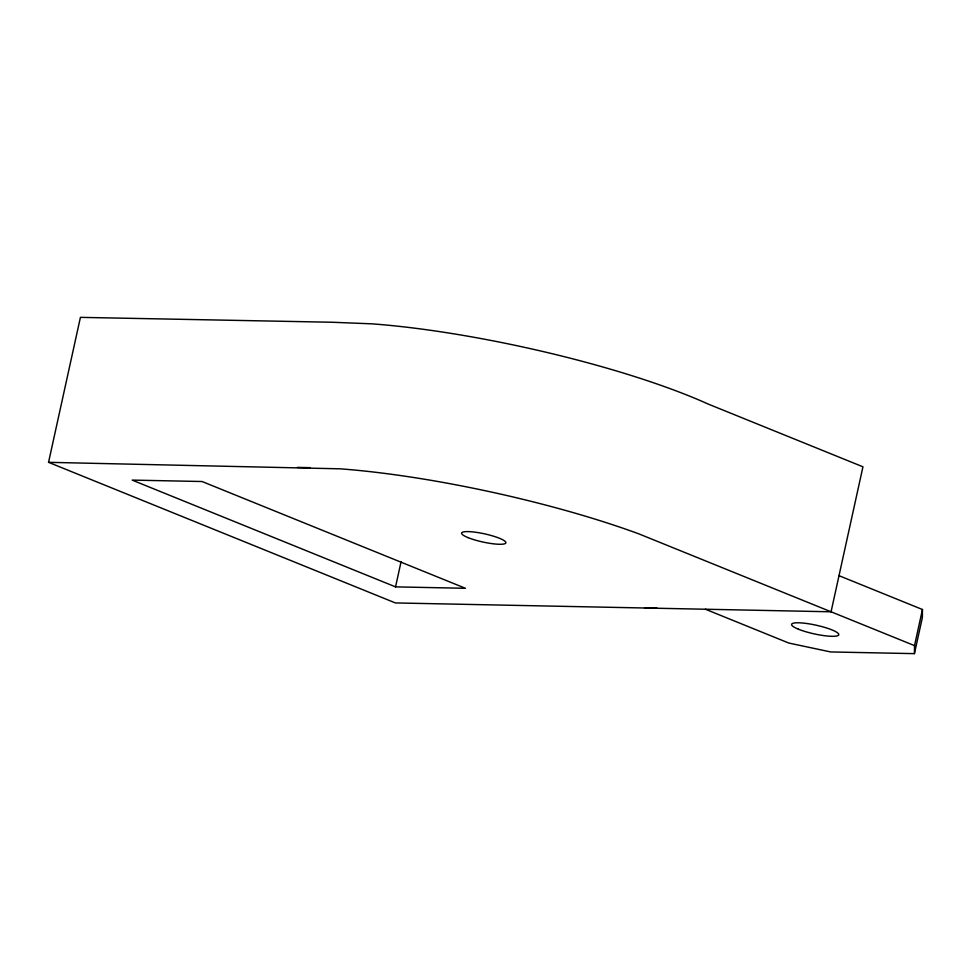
<?xml version="1.0" encoding="UTF-8"?>
<svg xmlns="http://www.w3.org/2000/svg" width="971" height="971" viewBox="0 0 971 971"><rect width="100%" height="100%" fill="white"/><g stroke="black" fill="none" stroke-linecap="round" stroke-linejoin="round"><path stroke-width="1.46" d="M705.407 609.23L788.84 643.057L830.654 651.942L914.427 653.641L914.512 645.618L922.45 609.509L839.017 575.682M922.45 609.509L922.365 617.532L914.427 653.641M48.55 462.33L80.423 317.359L332.191 322.251L371.99 323.841A252.557 46.462 12.4 0 1 708.345 404.13L862.952 466.808L831.067 611.791L395.379 602.93L48.55 462.33L340.117 468.823A252.557 46.462 12.4 0 1 638.797 533.844L914.512 645.618M395.549 586.872L465.449 588.292L202.065 481.519L132.153 480.099L395.549 586.872L401.072 561.724M297.381 467.391L310.356 467.658M657.185 608.259L644.574 608.004M798.417 629.196A24.19 4.454 12.4 0 0 837.997 635.568A24.19 4.454 12.4 0 0 809.098 623.855A24.19 4.454 12.4 0 0 798.417 629.196M468.034 537.618A22.685 4.175 12.4 0 0 505.138 543.59A22.685 4.175 12.4 0 0 478.048 532.606A22.685 4.175 12.4 0 0 468.034 537.618"/></g></svg>
